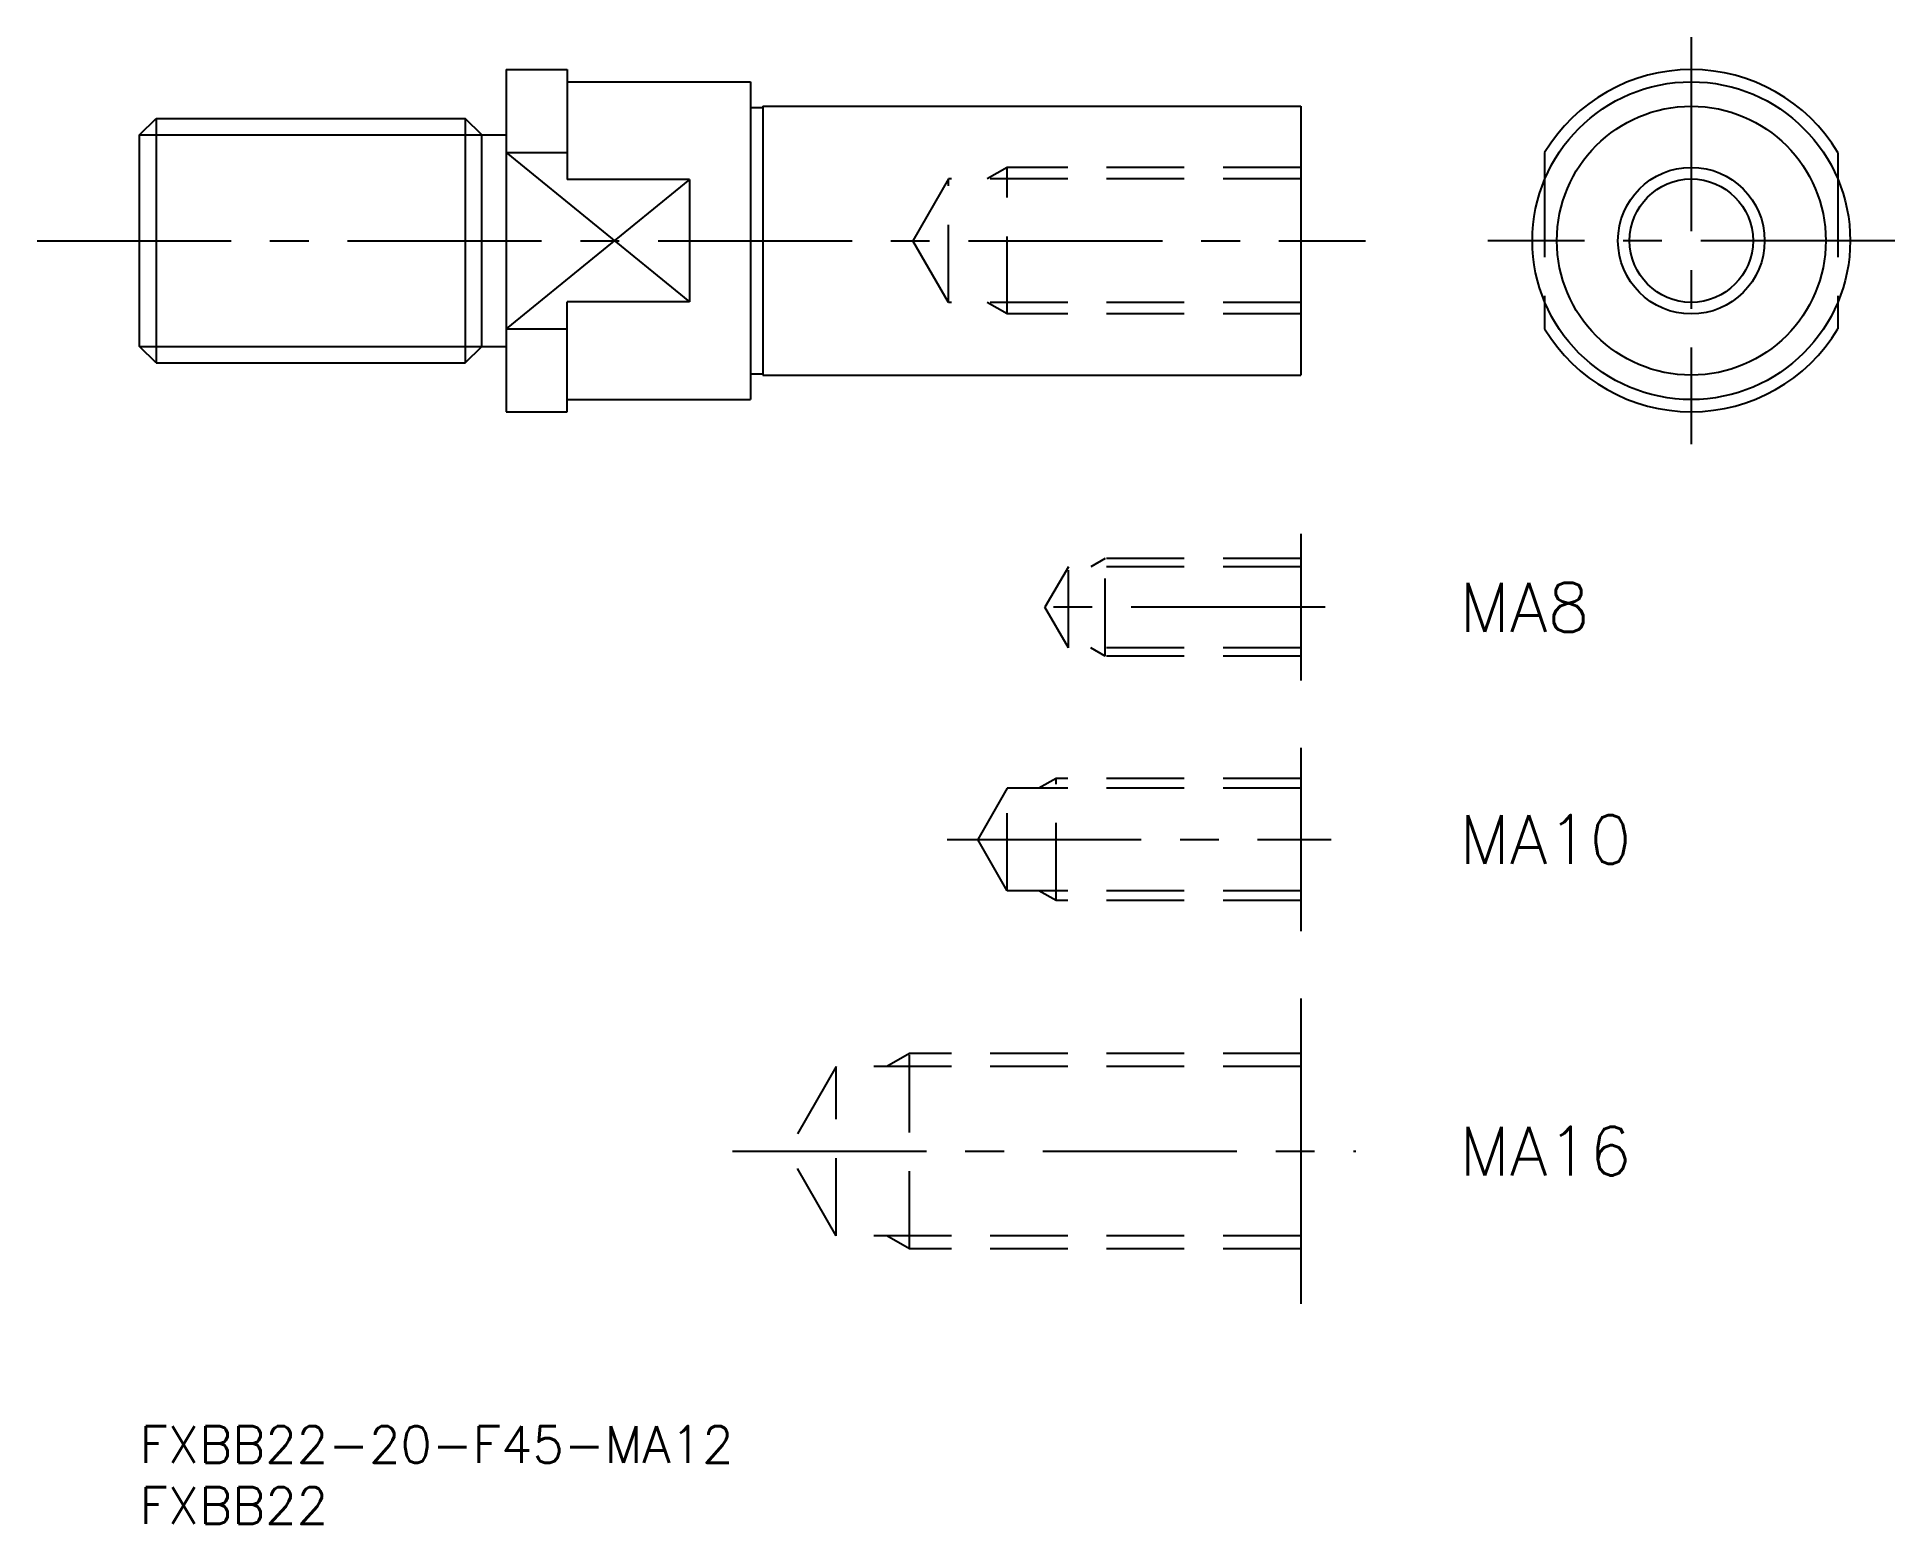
# Model space of a CAD drawing. Extents: x -8 to 144, y -8 to 114.
import ezdxf

# ---------------------------------------------------------------- set-up
doc = ezdxf.new("R2010")
doc.units = 0
doc.header["$LTSCALE"] = 0.5
doc.linetypes.add('CENTER', pattern=[50.8, 31.75, -6.35, 6.35, -6.35])
doc.linetypes.add('DASHED', pattern=[19.05, 12.7, -6.35])
for name, color, linetype in [('MSM_CENTER', 1, 'CENTER'), ('MSM_CONTINUOUS', 7, 'CONTINUOUS'), ('MSM_DASHED', 4, 'DASHED'), ('MSM_NARROW', 5, 'CONTINUOUS'), ('MSM_PART_NUMBER', 7, 'CONTINUOUS')]:
    doc.layers.add(name, color=color, linetype=linetype)
doc.styles.get("Standard").update_dxf_attribs({"font": 'txt.shx', "height": 3, "bigfont": 'bigfont.shx'})

# ---------------------------------------------------------------- blocks, each defined once
blk = doc.blocks.new('*U5')
at = {"layer": 'MSM_PART_NUMBER'}
blk.add_text('FXBB22-20-F45-MA12', height=3, dxfattribs=at).set_placement((0, -3))
blk = doc.blocks.new('*U6')
at = {"layer": 'MSM_PART_NUMBER'}
blk.add_text('FXBB22', height=3, dxfattribs=at).set_placement((0, -8))
blk = doc.blocks.new('*U7')
at = {"layer": 'MSM_PART_NUMBER'}
blk.add_text('MA16', height=4, dxfattribs=at).set_placement((108, 20.5))
blk = doc.blocks.new('*U8')
at = {"layer": 'MSM_PART_NUMBER'}
blk.add_text('MA10', height=4, dxfattribs=at).set_placement((108, 46))
blk = doc.blocks.new('*U9')
at = {"layer": 'MSM_PART_NUMBER'}
blk.add_text('MA8', height=4, dxfattribs=at).set_placement((108, 65))

msp = doc.modelspace()

# ---------------------------------------------------------------- linework, layer by layer
at = {"layer": 'MSM_CENTER'}
for p, q in [((126.96, 113.65), (126.96, 80.35)), ((-8.38, 97), (100.31, 97)), ((143.61, 97), (110.31, 97)), ((97, 67), (72.08, 67)), ((66.08, 48), (97.5, 48)), ((48.51, 22.5), (99.5, 22.5))]:
    msp.add_line(p, q, dxfattribs=at)
at = {"layer": 'MSM_CONTINUOUS'}
for p, q in [((30, 111), (30, 83)), ((30, 111), (35, 111)), ((35, 111), (35, 102)), ((35, 110), (50, 110)), ((50, 110), (50, 84)), ((51, 108), (95, 108)), ((51, 108), (51, 86)), ((95, 108), (95, 86)), ((0, 105.65), (1.35, 107)), ((1.35, 107), (26.65, 107)), ((1.35, 107), (1.35, 87)), ((28, 105.65), (26.65, 107)), ((26.65, 107), (26.65, 87)), ((50, 107.9), (51, 107.9)), ((0, 88.35), (0, 105.65)), ((28, 88.35), (28, 105.65)), ((28, 105.65), (30, 105.65)), ((30, 104.21), (35, 104.21)), ((114.96, 104.21), (114.96, 102)), ((138.96, 104.21), (138.96, 102)), ((45, 102), (35, 102)), ((45, 102), (45, 92)), ((45, 92), (35, 92)), ((35, 83), (35, 92)), ((114.96, 92), (114.96, 89.79)), ((138.96, 92), (138.96, 89.79)), ((30, 89.79), (35, 89.79)), ((1.35, 87), (0, 88.35)), ((26.65, 87), (28, 88.35)), ((28, 88.35), (30, 88.35)), ((1.35, 87), (26.65, 87)), ((50, 86.1), (51, 86.1)), ((51, 86), (95, 86)), ((35, 84), (50, 84)), ((30, 83), (35, 83)), ((95, 73), (95, 61)), ((95, 55.5), (95, 40.5)), ((95, 35), (95, 10))]:
    msp.add_line(p, q, dxfattribs=at)
for radius in [13, 11, 5.05]:
    msp.add_circle((126.96, 97), radius, dxfattribs=at)
for start, end in [(31.0027, 148.9973), (211.0027, 328.9973)]:
    msp.add_arc((126.96, 97), 14, start, end, dxfattribs=at)
at = {"layer": 'MSM_DASHED'}
for p, q in [((66.2, 102.05), (63.28, 97)), ((66.2, 91.95), (66.2, 102.05)), ((95, 102.05), (66.2, 102.05)), ((71, 103), (69.36, 102.05)), ((71, 91), (71, 103)), ((95, 103), (71, 103)), ((114.96, 102), (114.96, 92)), ((138.96, 102), (138.96, 92)), ((66.2, 91.95), (63.28, 97)), ((95, 91.95), (66.2, 91.95)), ((71, 91), (69.36, 91.95)), ((95, 91), (71, 91)), ((76, 70.32), (74.08, 67)), ((76, 63.68), (76, 70.32)), ((95, 70.32), (76, 70.32)), ((79, 71), (77.83, 70.32)), ((79, 63), (79, 71)), ((95, 71), (79, 71)), ((76, 63.68), (74.08, 67)), ((95, 63.68), (76, 63.68)), ((79, 63), (77.83, 63.68)), ((95, 63), (79, 63)), ((71, 52.19), (68.58, 48)), ((71, 43.81), (71, 52.19)), ((95, 52.19), (71, 52.19)), ((75, 53), (73.59, 52.19)), ((75, 43), (75, 53)), ((95, 53), (75, 53)), ((71, 43.81), (68.58, 48)), ((95, 43.81), (71, 43.81)), ((75, 43), (73.59, 43.81)), ((95, 43), (75, 43)), ((63, 30.5), (61.13, 29.42)), ((63, 14.5), (63, 30.5)), ((95, 30.5), (63, 30.5)), ((57, 29.42), (53.01, 22.5)), ((57, 15.58), (57, 29.42)), ((95, 29.42), (57, 29.42)), ((57, 15.58), (53.01, 22.5)), ((95, 15.58), (57, 15.58)), ((63, 14.5), (61.13, 15.58)), ((95, 14.5), (63, 14.5))]:
    msp.add_line(p, q, dxfattribs=at)
at = {"layer": 'MSM_NARROW'}
for p, q in [((0, 105.65), (28, 105.65)), ((30, 104.21), (45, 92)), ((45, 102), (30, 89.79)), ((0, 88.35), (28, 88.35))]:
    msp.add_line(p, q, dxfattribs=at)
msp.add_circle((126.96, 97), 6, dxfattribs=at)

# ---------------------------------------------------------------- block references
at = {"layer": 'MSM_CONTINUOUS'}
for name in ['*U9', '*U8', '*U7', '*U5', '*U6']:
    msp.add_blockref(name, (0, 0), dxfattribs=at)

doc.saveas('drawing.dxf')
